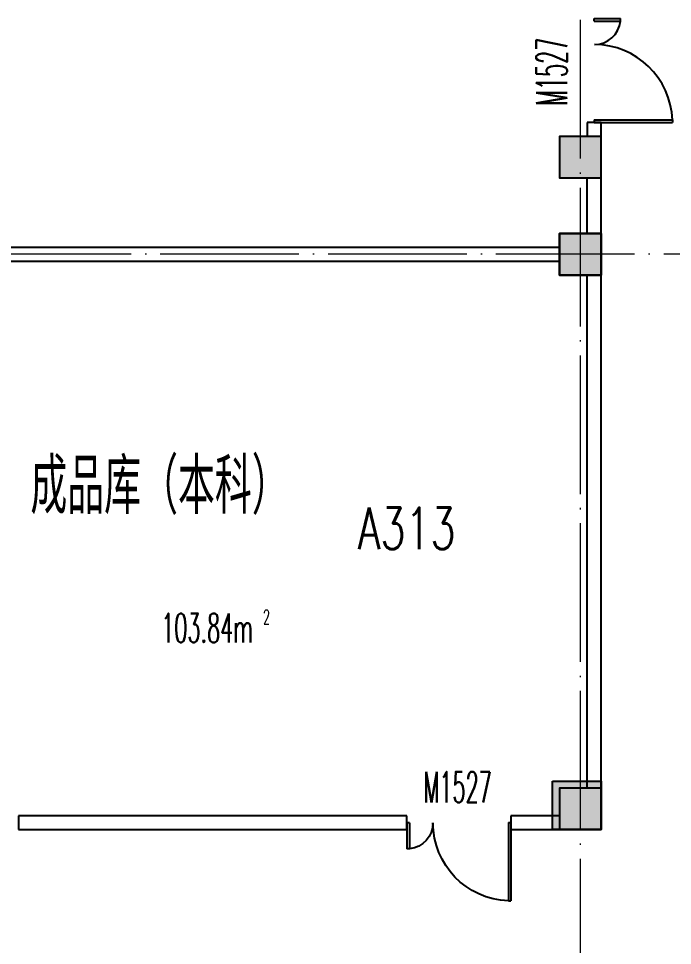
# Model space of a CAD drawing. Extents: x 1417642 to 3570900, y 124798 to 1191112.
# Drawn here: x 1445710 to 1455139, y 402425 to 415795 of the extents above; entities that cross this region are included whole.
import ezdxf

# ---------------------------------------------------------------- set-up
doc = ezdxf.new("R2010")
doc.units = 0
doc.header["$LTSCALE"] = 1000
doc.header["$MEASUREMENT"] = 0
doc.linetypes.add('DOTE', pattern=[2.42, 2, -0.2, 0.02, -0.2])
doc.layers.get('0').update_dxf_attribs({"linetype": 'CONTINUOUS'})
for name, color, linetype in [('colu', 2, 'CONTINUOUS'), ('COLUMN', 9, 'CONTINUOUS'), ('DOTE', 1, 'DOTE'), ('PUB_HATCH', 8, 'CONTINUOUS'), ('PUB_TEXT', 40, 'CONTINUOUS'), ('SPACE', 7, 'CONTINUOUS'), ('tiaozheng', 20, 'CONTINUOUS'), ('WALL', 4, 'CONTINUOUS'), ('WINDOW', 2, 'CONTINUOUS'), ('WINDOW_TEXT', 7, 'CONTINUOUS'), ('填充', 252, 'CONTINUOUS'), ('柱填充', 8, 'CONTINUOUS'), ('柱填充 @ 1', 8, 'CONTINUOUS')]:
    doc.layers.add(name, color=color, linetype=linetype)
doc.styles.add('_TCH_SPACE', font='ROMANS', dxfattribs={"width": 0.7, "height": 5, "bigfont": 'Z'})
doc.styles.add('_TCH_WINDOW', font='ROMANS.shx', dxfattribs={"width": 0.7, "height": 400, "bigfont": 'Z.shx'})
doc.styles.add('Z', font='ROMANS', dxfattribs={"width": 0.7, "bigfont": 'Z'})

# ---------------------------------------------------------------- blocks, each defined once
blk = doc.blocks.new('5873')
at = {"layer": '柱填充 @ 1', "ltscale": 1000}
for points in [[(1517628, 714085), (1518228, 714085), (1518228, 713485), (1517628, 713485)], [(1517528, 706185), (1518228, 706185), (1518228, 705485), (1517528, 705485)]]:
    blk.add_hatch(color=256, dxfattribs=at).paths.add_polyline_path(points)
at = {"layer": 'colu', "ltscale": 1000}
for points in [[(1517628, 714085), (1518228, 714085), (1518228, 713485), (1517628, 713485)], [(1517528, 706185), (1518228, 706185), (1518228, 705485), (1517528, 705485)]]:
    blk.add_lwpolyline(points, close=True, dxfattribs=at)
blk = doc.blocks.new('896')
at = {"layer": '柱填充'}
h = blk.add_hatch(color=256, dxfattribs=at)
h.paths.add_polyline_path([(1580873, 568265), (1580873, 568965), (1580273, 568965), (1580273, 568265)])
h.paths.add_polyline_path([(1572873, 568265), (1572873, 568965), (1572273, 568965), (1572273, 568265)])
h.paths.add_polyline_path([(1564873, 568265), (1564873, 568965), (1564273, 568965), (1564273, 568265)])
h.paths.add_polyline_path([(1556873, 568265), (1556873, 568965), (1556273, 568965), (1556273, 568265)])
h.paths.add_polyline_path([(1546873, 568265), (1546873, 568965), (1546273, 568965), (1546273, 568265)])
h.paths.add_polyline_path([(1536873, 568265), (1536873, 568965), (1536273, 568965), (1536273, 568265)])
h.paths.add_polyline_path([(1533273, 568265), (1533273, 568965), (1532673, 568965), (1532673, 568265)])
h.paths.add_polyline_path([(1523273, 568365), (1523273, 568965), (1522673, 568965), (1522673, 568365)])
h.paths.add_polyline_path([(1590123, 558965), (1589423, 558965), (1589423, 558365), (1590123, 558365)])
h.paths.add_polyline_path([(1580923, 558365), (1580923, 559065), (1580223, 559065), (1580223, 558365)])
h.paths.add_polyline_path([(1572923, 558365), (1572923, 559065), (1572223, 559065), (1572223, 558365)])
h.paths.add_polyline_path([(1564923, 558365), (1564923, 559065), (1564223, 559065), (1564223, 558365)])
h.paths.add_polyline_path([(1556923, 558365), (1556923, 559065), (1556223, 559065), (1556223, 558365)])
h.paths.add_polyline_path([(1546923, 558365), (1546923, 559065), (1546223, 559065), (1546223, 558365)])
h.paths.add_polyline_path([(1536873, 558365), (1536873, 558965), (1536273, 558965), (1536273, 558365)])
h.paths.add_polyline_path([(1533273, 558365), (1533273, 558965), (1532673, 558965), (1532673, 558365)])
h.paths.add_polyline_path([(1523372, 558965), (1522672, 558965), (1522672, 558365), (1523372, 558365)])
h.paths.add_polyline_path([(1590123, 554765), (1590123, 555365), (1589523, 555365), (1589523, 554765)])
h.paths.add_polyline_path([(1580873, 554765), (1580873, 555365), (1580273, 555365), (1580273, 554765)])
h.paths.add_polyline_path([(1572873, 554765), (1572873, 555365), (1572273, 555365), (1572273, 554765)])
h.paths.add_polyline_path([(1564873, 554765), (1564873, 555365), (1564273, 555365), (1564273, 554765)])
h.paths.add_polyline_path([(1556873, 554765), (1556873, 555365), (1556273, 555365), (1556273, 554765)])
h.paths.add_polyline_path([(1546873, 554765), (1546873, 555365), (1546273, 555365), (1546273, 554765)])
h.paths.add_polyline_path([(1536873, 554765), (1536873, 555365), (1536273, 555365), (1536273, 554765)])
h.paths.add_polyline_path([(1533273, 554765), (1533273, 555365), (1532673, 555365), (1532673, 554765)])
h.paths.add_polyline_path([(1523372, 555365), (1522672, 555365), (1522672, 554765), (1523372, 554765)])
h.paths.add_polyline_path([(1590123, 546765), (1590123, 547365), (1589523, 547365), (1589523, 546765)])
h.paths.add_polyline_path([(1580873, 546765), (1580873, 547365), (1580273, 547365), (1580273, 546765)])
h.paths.add_polyline_path([(1572873, 546765), (1572873, 547365), (1572273, 547365), (1572273, 546765)])
h.paths.add_polyline_path([(1564873, 546765), (1564873, 547365), (1564273, 547365), (1564273, 546765)])
h.paths.add_polyline_path([(1556873, 546765), (1556873, 547365), (1556273, 547365), (1556273, 546765)])
h.paths.add_polyline_path([(1546873, 546715), (1546873, 547415), (1546173, 547415), (1546173, 546715)])
h.paths.add_polyline_path([(1536973, 546715), (1536973, 547415), (1536273, 547415), (1536273, 546715)])
h.paths.add_polyline_path([(1533273, 546715), (1533273, 547415), (1532573, 547415), (1532573, 546715)])
h.paths.add_polyline_path([(1523372, 547365), (1522672, 547365), (1522672, 546765), (1523372, 546765)])
h.paths.add_polyline_path([(1546873, 539365), (1546173, 539365), (1546173, 538765), (1546873, 538765)])
h.paths.add_polyline_path([(1536973, 538715), (1536973, 539415), (1536273, 539415), (1536273, 538715)])
h.paths.add_polyline_path([(1533273, 538715), (1533273, 539415), (1532573, 539415), (1532573, 538715)])
h.paths.add_polyline_path([(1523372, 539365), (1522672, 539365), (1522672, 538765), (1523372, 538765)])
h.paths.add_polyline_path([(1546873, 531365), (1546173, 531365), (1546173, 530765), (1546873, 530765)])
h.paths.add_polyline_path([(1536973, 530715), (1536973, 531415), (1536273, 531415), (1536273, 530715)])
h.paths.add_polyline_path([(1533273, 530715), (1533273, 531415), (1532573, 531415), (1532573, 530715)])
h.paths.add_polyline_path([(1523372, 531365), (1522672, 531365), (1522672, 530765), (1523372, 530765)])
h.paths.add_polyline_path([(1546873, 523365), (1546173, 523365), (1546173, 522765), (1546873, 522765)])
h.paths.add_polyline_path([(1536973, 522715), (1536973, 523415), (1536273, 523415), (1536273, 522715)])
h.paths.add_polyline_path([(1533273, 522715), (1533273, 523415), (1532573, 523415), (1532573, 522715)])
h.paths.add_polyline_path([(1523372, 523365), (1522672, 523365), (1522672, 522765), (1523372, 522765)])
h.paths.add_polyline_path([(1546873, 515365), (1546173, 515365), (1546173, 514765), (1546873, 514765)])
h.paths.add_polyline_path([(1536973, 514715), (1536973, 515415), (1536273, 515415), (1536273, 514715)])
h.paths.add_polyline_path([(1533273, 514715), (1533273, 515415), (1532573, 515415), (1532573, 514715)])
h.paths.add_polyline_path([(1523372, 515365), (1522672, 515365), (1522672, 514765), (1523372, 514765)])
h.paths.add_polyline_path([(1546873, 507365), (1546173, 507365), (1546173, 506765), (1546873, 506765)])
h.paths.add_polyline_path([(1536973, 506715), (1536973, 507415), (1536273, 507415), (1536273, 506715)])
h.paths.add_polyline_path([(1533273, 506715), (1533273, 507415), (1532573, 507415), (1532573, 506715)])
h.paths.add_polyline_path([(1523372, 507365), (1522672, 507365), (1522672, 506765), (1523372, 506765)])
h.paths.add_polyline_path([(1546873, 499365), (1546173, 499365), (1546173, 498765), (1546873, 498765)])
h.paths.add_polyline_path([(1536973, 498715), (1536973, 499415), (1536273, 499415), (1536273, 498715)])
h.paths.add_polyline_path([(1533273, 498715), (1533273, 499415), (1532573, 499415), (1532573, 498715)])
h.paths.add_polyline_path([(1523372, 499365), (1522672, 499365), (1522672, 498765), (1523372, 498765)])
h.paths.add_polyline_path([(1546873, 490765), (1546873, 491365), (1546273, 491365), (1546273, 490765)])
h.paths.add_polyline_path([(1536873, 490765), (1536873, 491365), (1536273, 491365), (1536273, 490765)])
h.paths.add_polyline_path([(1533273, 490765), (1533273, 491365), (1532673, 491365), (1532673, 490765)])
h.paths.add_polyline_path([(1523273, 490765), (1523273, 491365), (1522673, 491365), (1522673, 490765)])
at = {"layer": 'colu'}
blk.add_lwpolyline([(1533273, 490765), (1533273, 491365), (1532673, 491365), (1532673, 490765)], close=True, dxfattribs=at)
blk = doc.blocks.new('_FZH')
blk.add_lwpolyline([(-0.5, -0.5), (0.5, -0.5), (0.5, 0.5), (-0.5, 0.5)], close=True)
at = {"layer": 'PUB_HATCH'}
blk.add_solid([(-0.5, -0.5), (0.5, -0.5), (-0.5, 0.5), (0.5, 0.5)], dxfattribs=at)
blk = doc.blocks.new('$DorLib2D$00000225')
at = {"color": 0}
for p, q in [((0.475, -0.0014), (0.475, 0.7521)), ((0.475, 0.7521), (0.5, 0.7521)), ((0.5, -0.0014), (0.5, 0.7521)), ((-0.5, 0), (-0.5, 0.252)), ((-0.475, 0.252), (-0.5, 0.252)), ((-0.475, 0), (-0.475, 0.252)), ((-0.475, 0), (-0.5, 0)), ((0.475, -0.0014), (0.5, -0.0014))]:
    blk.add_line(p, q, dxfattribs=at)
for centre, radius, start, end in [((0.5046, -0.0019), 0.7546, 92.24927, 179.72377), ((-0.5008, 0.0026), 0.2508, 359.78987, 84.09744)]:
    blk.add_arc(centre, radius, start, end, dxfattribs=at)

msp = doc.modelspace()

# ---------------------------------------------------------------- linework, layer by layer
at = {"layer": 'DOTE', "lineweight": 0}
for points in [[(1453810.3, 495635.3), (1453810.3, 385594.9)], [(1597373.8, 412395.5), (1431783.9, 412395.5)]]:
    msp.add_lwpolyline(points, dxfattribs=at)
at = {"layer": 'WALL'}
for p, q in [((1454110.3, 414295.5), (1453910.3, 414295.5)), ((1453910.3, 414295.5), (1453910.3, 414095.5)), ((1454110.3, 414095.5), (1454110.3, 414295.5)), ((1453910.3, 412695.5), (1453910.3, 413495.5)), ((1454110.3, 412695.5), (1454110.3, 413495.5)), ((1444110.3, 412495.5), (1453510.3, 412495.5)), ((1444110.3, 412295.5), (1453510.3, 412295.5)), ((1453910.3, 404695.5), (1453910.3, 412095.5)), ((1454110.3, 404695.5), (1454110.3, 412095.5)), ((1451310.3, 404295.5), (1445710.3, 404295.5)), ((1445710.3, 404295.5), (1445710.3, 404095.5)), ((1451310.3, 404095.5), (1451310.3, 404295.5)), ((1453510.3, 404295.5), (1452810.3, 404295.5)), ((1452810.3, 404295.5), (1452810.3, 404095.5)), ((1445710.3, 404095.5), (1451310.3, 404095.5)), ((1452810.3, 404095.5), (1453510.3, 404095.5))]:
    msp.add_line(p, q, dxfattribs=at)

# ---------------------------------------------------------------- block references
at = {"layer": 'COLUMN', "lineweight": 0, "xscale": 600, "yscale": 600, "zscale": 600}
for p in [(1453810.3, 413795.5), (1453810.3, 412395.5), (1453810.3, 404395.5)]:
    msp.add_blockref('_FZH', p, dxfattribs=at)
at = {"layer": 'tiaozheng'}
for name, p in [('896', (-79162.5, -77269.7)), ('5873', (-64117.3, -301389.9))]:
    msp.add_blockref(name, p, dxfattribs=at)
at = {"layer": 'WINDOW', "lineweight": 0}
ref = msp.add_blockref('$DorLib2D$00000225', (1454010.3, 415045.5), dxfattribs=dict(at, xscale=-1500, yscale=-1500, zscale=-1500, rotation=90))
ref.add_attrib('A', 'M1527', (1453620.4, 414536.2), dxfattribs={"layer": 'WINDOW_TEXT', "lineweight": 0, "height": 446.25, "rotation": 90, "style": '_TCH_WINDOW', "width": 0.494118})
ref = msp.add_blockref('$DorLib2D$00000225', (1452060.3, 404195.5), dxfattribs=dict(at, xscale=1500, yscale=-1500, zscale=1500))
ref.add_attrib('A', 'M1527', (1451551, 404484.8), dxfattribs={"layer": 'WINDOW_TEXT', "lineweight": 0, "height": 446.25, "style": '_TCH_WINDOW', "width": 0.494118})

# ---------------------------------------------------------------- texts
at = {"layer": 'PUB_TEXT', "color": 1, "lineweight": 60, "style": 'Z', "width": 0.7}
msp.add_text('A313', height=600, dxfattribs=at).set_placement((1450605.5, 408142.1))
at = {"layer": 'SPACE', "style": '_TCH_SPACE', "width": 0.525}
for s, height, p in [('103.84m', 420, (1447767.4, 406795.2)), ('2', 210, (1449237.4, 407057.7))]:
    msp.add_text(s, height=height, dxfattribs=at).set_placement(p)
at = {"layer": '填充', "insert": (1445881.1, 409449.6), "char_height": 800, "width": 8372.358, "attachment_point": 1, "style": '_TCH_WINDOW'}
msp.add_mtext('{\\C2;成品库（本科）}', dxfattribs=at)

doc.saveas('drawing.dxf')
